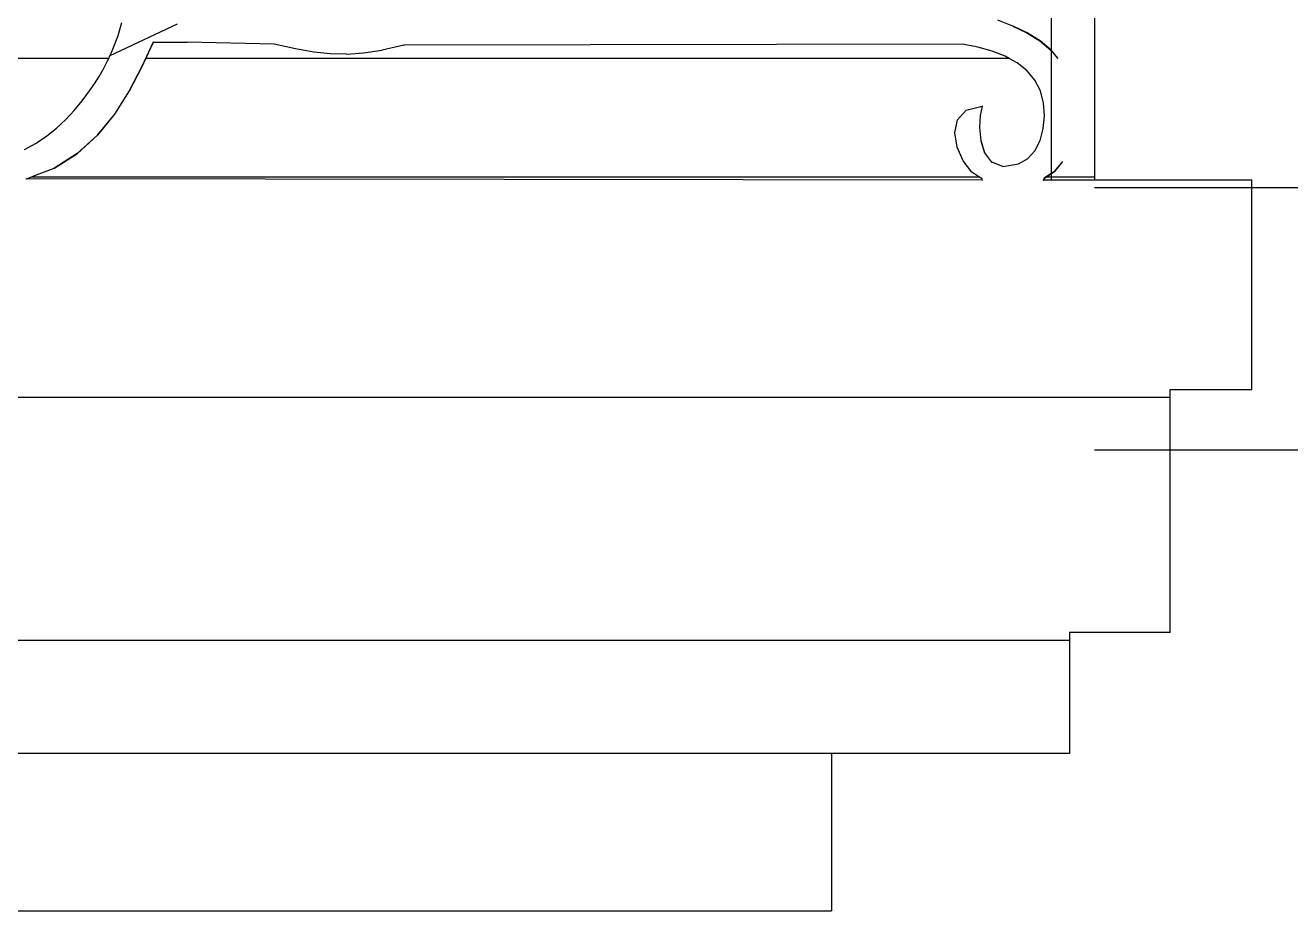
# Model space of a CAD drawing. Header units: inches. Extents: x -343 to 13887, y -13069 to -746.
# Drawn here: x 3475.61 to 3499.76, y -9244.96 to -9228.06 of the extents above; entities that cross this region are included whole.
import ezdxf

# ---------------------------------------------------------------- set-up
doc = ezdxf.new("R2010")
doc.units = ezdxf.units.IN
doc.header["$LTSCALE"] = 17
doc.header["$MEASUREMENT"] = 0
doc.layers.add('OUTLINE', color=1, linetype='Continuous', lineweight=25)

# ---------------------------------------------------------------- blocks, each defined once
blk = doc.blocks.new('fddd')
for p, q in [((-401.299, -3293.975), (-401.299, -3264.98)), ((-400.474, -3293.975), (-400.474, -3264.98)), ((-417.986, -3290.997), (-419.271, -3291.602)), ((-419.114, -3291.217), (-419.043, -3290.967)), ((-402.036, -3291.035), (-402.322, -3290.926)), ((-419.176, -3291.38), (-419.114, -3291.217)), ((-402.036, -3291.035), (-402.031, -3291.035)), ((-402.036, -3291.035), (-401.767, -3291.165)), ((-401.762, -3291.165), (-402.031, -3291.035)), ((-401.767, -3291.165), (-401.762, -3291.165)), ((-401.767, -3291.165), (-401.523, -3291.319)), ((-401.518, -3291.319), (-401.762, -3291.165)), ((-419.243, -3291.541), (-419.176, -3291.38)), ((-418.445, -3291.341), (-418.663, -3291.81)), ((-418.585, -3291.653), (-418.44, -3291.341)), ((-418.44, -3291.341), (-418.445, -3291.341)), ((-418.44, -3291.341), (-417.8, -3291.341)), ((-416.139, -3291.382), (-417.8, -3291.341)), ((-415.728, -3291.47), (-416.139, -3291.382)), ((-415.377, -3291.532), (-415.728, -3291.47)), ((-414.432, -3291.55), (-414.079, -3291.493)), ((-414.079, -3291.493), (-414.075, -3291.493)), ((-413.659, -3291.403), (-414.075, -3291.493)), ((-413.659, -3291.403), (-413.654, -3291.403)), ((-402.996, -3291.382), (-413.654, -3291.403)), ((-402.707, -3291.438), (-402.996, -3291.382)), ((-402.433, -3291.514), (-402.707, -3291.438)), ((-401.523, -3291.319), (-401.518, -3291.319)), ((-401.523, -3291.319), (-401.309, -3291.499)), ((-401.304, -3291.499), (-401.518, -3291.319)), ((-401.309, -3291.499), (-401.304, -3291.499)), ((-401.309, -3291.499), (-401.176, -3291.653)), ((-401.171, -3291.653), (-401.304, -3291.499)), ((-419.295, -3291.653), (-422.257, -3291.653)), ((-419.394, -3291.85), (-419.316, -3291.698)), ((-419.316, -3291.698), (-419.295, -3291.653)), ((-419.295, -3291.653), (-419.271, -3291.602)), ((-419.271, -3291.602), (-419.243, -3291.541)), ((-418.658, -3291.81), (-418.585, -3291.653)), ((-402.11, -3291.653), (-418.585, -3291.653)), ((-415.061, -3291.568), (-415.377, -3291.532)), ((-414.756, -3291.574), (-415.061, -3291.568)), ((-414.756, -3291.574), (-414.755, -3291.574)), ((-414.755, -3291.574), (-414.751, -3291.574)), ((-414.751, -3291.574), (-414.437, -3291.55)), ((-414.437, -3291.55), (-414.432, -3291.55)), ((-402.182, -3291.613), (-402.433, -3291.514)), ((-402.11, -3291.653), (-402.182, -3291.613)), ((-401.957, -3291.737), (-402.11, -3291.653)), ((-401.767, -3291.887), (-401.957, -3291.737)), ((-419.478, -3291.997), (-419.394, -3291.85)), ((-418.663, -3291.81), (-418.906, -3292.273)), ((-418.901, -3292.273), (-418.658, -3291.81)), ((-418.663, -3291.81), (-418.658, -3291.81)), ((-401.615, -3292.066), (-401.767, -3291.887)), ((-419.66, -3292.274), (-419.567, -3292.139)), ((-419.567, -3292.139), (-419.478, -3291.997)), ((-401.508, -3292.274), (-401.615, -3292.066)), ((-419.955, -3292.647), (-419.803, -3292.465)), ((-419.803, -3292.465), (-419.66, -3292.274)), ((-418.906, -3292.273), (-419.186, -3292.715)), ((-419.181, -3292.715), (-418.901, -3292.273)), ((-418.906, -3292.273), (-418.901, -3292.273)), ((-401.449, -3292.506), (-401.508, -3292.274)), ((-420.116, -3292.819), (-419.955, -3292.647)), ((-419.186, -3292.715), (-419.511, -3293.119)), ((-419.507, -3293.119), (-419.181, -3292.715)), ((-419.186, -3292.715), (-419.181, -3292.715)), ((-403.091, -3292.826), (-402.926, -3292.644)), ((-402.926, -3292.644), (-402.624, -3292.565)), ((-402.625, -3292.566), (-402.658, -3292.742)), ((-402.654, -3292.742), (-402.619, -3292.565)), ((-402.619, -3292.565), (-402.625, -3292.566)), ((-402.624, -3292.565), (-402.625, -3292.566)), ((-402.624, -3292.565), (-402.619, -3292.565)), ((-401.432, -3292.751), (-401.449, -3292.506)), ((-420.289, -3292.982), (-420.116, -3292.819)), ((-403.142, -3293.073), (-403.091, -3292.826)), ((-402.658, -3292.742), (-402.671, -3292.975)), ((-402.666, -3292.975), (-402.654, -3292.742)), ((-402.658, -3292.742), (-402.654, -3292.742)), ((-401.455, -3292.994), (-401.432, -3292.751)), ((-420.679, -3293.27), (-420.476, -3293.132)), ((-420.476, -3293.132), (-420.289, -3292.982)), ((-419.511, -3293.119), (-419.895, -3293.471)), ((-419.89, -3293.471), (-419.507, -3293.119)), ((-419.511, -3293.119), (-419.507, -3293.119)), ((-403.099, -3293.347), (-403.142, -3293.073)), ((-402.671, -3292.975), (-402.648, -3293.226)), ((-402.671, -3292.975), (-402.666, -3292.975)), ((-402.643, -3293.226), (-402.666, -3292.975)), ((-401.518, -3293.221), (-401.455, -3292.994)), ((-420.9, -3293.394), (-420.679, -3293.27)), ((-402.984, -3293.61), (-403.099, -3293.347)), ((-402.648, -3293.226), (-402.643, -3293.226)), ((-402.648, -3293.226), (-402.576, -3293.458)), ((-402.571, -3293.458), (-402.643, -3293.226)), ((-401.757, -3293.571), (-401.619, -3293.418)), ((-401.619, -3293.418), (-401.518, -3293.221)), ((-419.895, -3293.471), (-420.346, -3293.754)), ((-420.341, -3293.754), (-419.89, -3293.471)), ((-419.895, -3293.471), (-419.89, -3293.471)), ((-402.819, -3293.825), (-402.984, -3293.61)), ((-402.576, -3293.458), (-402.571, -3293.458)), ((-402.576, -3293.458), (-402.442, -3293.633)), ((-402.437, -3293.633), (-402.571, -3293.458)), ((-402.442, -3293.633), (-402.437, -3293.633)), ((-402.231, -3293.714), (-402.437, -3293.633)), ((-402.231, -3293.714), (-401.93, -3293.664)), ((-401.93, -3293.664), (-401.757, -3293.571)), ((-401.086, -3293.623), (-401.244, -3293.812)), ((-401.239, -3293.812), (-401.081, -3293.623)), ((-420.87, -3293.954), (-420.765, -3293.913)), ((-420.765, -3293.913), (-420.76, -3293.913)), ((-420.346, -3293.754), (-420.76, -3293.913)), ((-420.76, -3293.913), (-402.687, -3293.913)), ((-420.346, -3293.754), (-420.341, -3293.754)), ((-402.687, -3293.913), (-402.819, -3293.825)), ((-402.624, -3293.954), (-402.687, -3293.913)), ((-401.401, -3293.913), (-401.434, -3293.933)), ((-401.429, -3293.933), (-401.397, -3293.913)), ((-401.244, -3293.812), (-401.401, -3293.913)), ((-401.401, -3293.913), (-401.397, -3293.913)), ((-401.397, -3293.913), (-401.239, -3293.812)), ((-401.397, -3293.913), (-400.474, -3293.913)), ((-401.244, -3293.812), (-401.239, -3293.812)), ((-420.875, -3293.954), (-420.87, -3293.954)), ((-402.624, -3293.975), (-420.87, -3293.954)), ((-402.624, -3293.975), (-402.624, -3293.954)), ((-402.624, -3293.975), (-402.619, -3293.975)), ((-401.434, -3293.933), (-401.459, -3293.975)), ((-401.459, -3293.975), (-401.454, -3293.975)), ((-401.454, -3293.975), (-401.429, -3293.933)), ((-397.474, -3293.975), (-401.454, -3293.975)), ((-401.434, -3293.933), (-401.429, -3293.933)), ((-397.474, -3297.975), (-397.474, -3293.975)), ((-399.033, -3297.975), (-397.474, -3297.975)), ((-399.033, -3298.975), (-399.033, -3297.975)), ((-399.033, -3298.125), (-539.917, -3298.125)), ((-399.033, -3302.61), (-399.033, -3298.975)), ((-400.953, -3302.61), (-400.953, -3304.923)), ((-399.033, -3302.61), (-400.953, -3302.61)), ((-443.96, -3302.76), (-400.953, -3302.76)), ((-400.953, -3304.923), (-443.96, -3304.923)), ((-405.5, -3304.923), (-405.5, -3307.923)), ((-535.252, -3307.923), (-405.5, -3307.923))]:
    blk.add_line(p, q)

msp = doc.modelspace()

# ---------------------------------------------------------------- hatches: boundary and pattern name
at = {"layer": 'OUTLINE'}
h = msp.add_hatch(dxfattribs=at)
h.set_pattern_fill('AR-RSHKE', color=8)
h.set_pattern_definition([(0, (1566.02, -5796.163), (25.5, 12), [6, -5, 7, -3, 9, -4]), (0, (1572.02, -5795.663), (25.5, 12), [5, -19, 4, -6]), (0, (1584.02, -5796.913), (25.5, 12), [3, -31]), (90, (1566.0205, -5796.163), (-8.5, 12), [11.5, -36.5]), (90, (1572.0205, -5796.163), (-8.5, 12), [11.25, -36.75]), (90, (1577.0205, -5796.163), (-8.5, 12), [10.5, -37.5]), (90, (1584.0205, -5796.913), (-8.5, 12), [11.5, -36.5]), (90, (1587.0205, -5796.913), (-8.5, 12), [11.5, -36.5]), (90, (1596.0205, -5796.163), (-8.5, 12), [11, -37])])
h.paths.add_polyline_path([(3499.02, -9231.163), (3499.02, -9235.012), (3497.462, -9235.012), (3497.462, -9236.012), (3497.462, -9236.163), (3665.02, -9236.163), (3665.02, -9235.163), (3665.02, -9231.163)])

# ---------------------------------------------------------------- linework, layer by layer
for p, q in [((3683.02, -9231.163), (3496.02, -9231.163)), ((3496.02, -9236.163), (3701.02, -9236.163))]:
    msp.add_line(p, q, dxfattribs=at)

# ---------------------------------------------------------------- block references
msp.add_blockref('fddd', (3896.495, -5937.038), dxfattribs=at)

doc.saveas('drawing.dxf')
